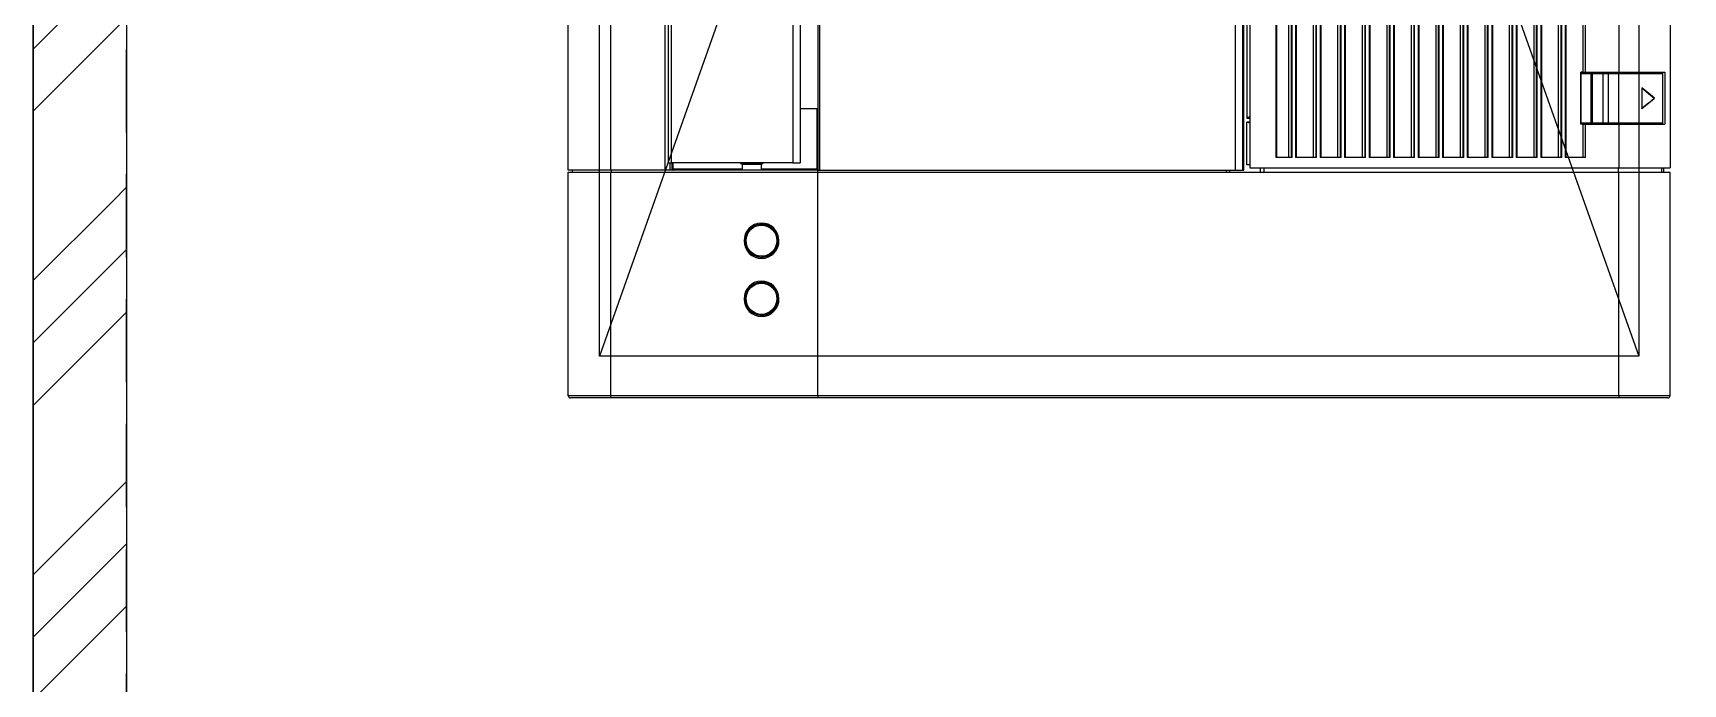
# Model space of a CAD drawing. Header units: inches. Extents: x 47110 to 276445, y 19043 to 183074.
# Drawn here: x 136677 to 137471, y 133354 to 133667 of the extents above; entities that cross this region are included whole.
import ezdxf

# ---------------------------------------------------------------- set-up
doc = ezdxf.new("R2010")
doc.units = ezdxf.units.IN
doc.header["$LTSCALE"] = 50
doc.header["$MEASUREMENT"] = 0
doc.linetypes.add('DH-HID2', pattern=[1.2, 0.8, -0.4])
for name, color, linetype in [('3.기호.계단선', 30, 'Continuous'), ('_0', 7, 'Continuous'), ('FU-FURM', 251, 'DH-HID2'), ('도면층4', 4, 'Continuous')]:
    doc.layers.add(name, color=color, linetype=linetype)
doc.layers.add('purge', color=190, linetype='Continuous', plot=False)

# ---------------------------------------------------------------- blocks, each defined once
blk = doc.blocks.new('fffsere')
at = {"layer": '도면층4'}
blk.add_line((52146.06, 27938.68), (52146.06, 24208.68), dxfattribs=at)
blk = doc.blocks.new('SDFSFDSF')
at = {"color": 8}
for p, q in [((322329.32, 79815.29), (322329.32, 79707.79)), ((322329.32, 79815.29), (322859.32, 79815.29)), ((322330.32, 79816.29), (322858.32, 79816.29)), ((322353.95, 79815.29), (322353.97, 79816)), ((322353.95, 79815.29), (322353.95, 79707.79)), ((322353.97, 79816), (322353.99, 79816.29)), ((322739.31, 79816), (322739.26, 79816.29)), ((322739.32, 79815.29), (322739.31, 79816)), ((322739.32, 79815.29), (322739.32, 79707.79)), ((322838.74, 79816.29), (322838.85, 79816)), ((322838.85, 79816), (322838.9, 79815.29)), ((322838.9, 79815.29), (322838.9, 79707.79)), ((322859.32, 79815.29), (322859.32, 79707.79)), ((322759.34, 79773.29), (322758.58, 79771.82)), ((322759.46, 79772.68), (322758.76, 79771.09)), ((322758.92, 79771.53), (322759.64, 79772.97)), ((322760.37, 79774.59), (322759.34, 79773.29)), ((322760.53, 79774.12), (322759.46, 79772.68)), ((322759.56, 79771.57), (322760.25, 79772.86)), ((322759.64, 79772.97), (322760.8, 79774.4)), ((322760.25, 79772.86), (322761.18, 79773.99)), ((322761.63, 79775.66), (322760.37, 79774.59)), ((322761.89, 79775.29), (322760.53, 79774.12)), ((322760.8, 79774.4), (322762.26, 79775.53)), ((322761.18, 79773.99), (322762.31, 79774.91)), ((322763.08, 79776.45), (322761.63, 79775.66)), ((322764, 79776.29), (322761.89, 79775.29)), ((322762.26, 79775.53), (322764.17, 79776.34)), ((322762.31, 79774.91), (322763.59, 79775.59)), ((322764.65, 79776.96), (322763.08, 79776.45)), ((322763.59, 79775.59), (322764.99, 79776)), ((322766.32, 79776.64), (322764, 79776.29)), ((322764.17, 79776.34), (322766.21, 79776.64)), ((322766.28, 79777.14), (322764.65, 79776.96)), ((322764.99, 79776), (322766.43, 79776.14)), ((322766.21, 79776.64), (322766.24, 79776.64)), ((322766.24, 79776.64), (322766.28, 79776.64)), ((322767.92, 79776.99), (322766.28, 79777.14)), ((322766.28, 79776.64), (322768.63, 79776.27)), ((322768.63, 79776.28), (322766.32, 79776.64)), ((322766.43, 79776.14), (322767.88, 79775.98)), ((322767.88, 79775.98), (322769.26, 79775.53)), ((322769.49, 79776.52), (322767.92, 79776.99)), ((322770.73, 79775.25), (322768.63, 79776.28)), ((322768.63, 79776.27), (322770.78, 79775.22)), ((322769.26, 79775.53), (322770.54, 79774.83)), ((322770.96, 79775.75), (322769.49, 79776.52)), ((322770.54, 79774.83), (322771.65, 79773.89)), ((322772.09, 79774.07), (322770.73, 79775.25)), ((322770.78, 79775.22), (322772.09, 79774.07)), ((322772.24, 79774.71), (322770.96, 79775.75)), ((322771.65, 79773.89), (322772.56, 79772.74)), ((322773.14, 79772.61), (322772.09, 79774.07)), ((322772.09, 79774.07), (322773.12, 79772.65)), ((322773.29, 79773.43), (322772.24, 79774.71)), ((322772.56, 79772.74), (322773.22, 79771.43)), ((322773.12, 79772.65), (322773.91, 79770.71)), ((322773.69, 79771.44), (322773.14, 79772.61)), ((322774.08, 79771.97), (322773.29, 79773.43)), ((322758.11, 79770.22), (322757.96, 79768.56)), ((322757.96, 79768.56), (322758.14, 79766.9)), ((322758.58, 79771.82), (322758.11, 79770.22)), ((322758.14, 79766.9), (322758.64, 79765.31)), ((322758.38, 79768.72), (322758.49, 79769.97)), ((322758.47, 79767.46), (322758.38, 79768.72)), ((322758.76, 79771.09), (322758.42, 79769.39)), ((322758.42, 79769.39), (322758.48, 79767.43)), ((322758.83, 79765.98), (322758.47, 79767.46)), ((322758.48, 79767.43), (322759, 79765.53)), ((322758.49, 79769.97), (322758.92, 79771.53)), ((322758.64, 79765.31), (322759.43, 79763.85)), ((322759.47, 79764.59), (322758.83, 79765.98)), ((322758.96, 79768.71), (322759.12, 79770.17)), ((322759.09, 79767.25), (322758.96, 79768.71)), ((322759, 79765.53), (322760.11, 79763.64)), ((322759.5, 79765.84), (322759.09, 79767.25)), ((322759.12, 79770.17), (322759.56, 79771.57)), ((322760.5, 79763.18), (322759.47, 79764.59)), ((322760.17, 79764.54), (322759.5, 79765.84)), ((322761.07, 79763.39), (322760.17, 79764.54)), ((322772.47, 79764.41), (322771.54, 79763.28)), ((322771.93, 79763.04), (322773.05, 79764.5)), ((322773.14, 79764.66), (322772.12, 79763.24)), ((322773.16, 79765.7), (322772.47, 79764.41)), ((322773.05, 79764.5), (322773.68, 79765.82)), ((322773.91, 79766.57), (322773.14, 79764.66)), ((322773.6, 79767.1), (322773.16, 79765.7)), ((322773.22, 79771.43), (322773.63, 79770.02)), ((322773.39, 79763.99), (322774.15, 79765.47)), ((322773.76, 79768.56), (322773.6, 79767.1)), ((322773.63, 79770.02), (322773.76, 79768.56)), ((322773.68, 79765.82), (322774.06, 79767.23)), ((322774.03, 79770.19), (322773.69, 79771.44)), ((322773.91, 79770.71), (322774.19, 79768.62)), ((322774.19, 79768.62), (322773.91, 79766.57)), ((322774.18, 79768.71), (322774.03, 79770.19)), ((322774.06, 79767.23), (322774.18, 79768.71)), ((322774.58, 79770.38), (322774.08, 79771.97)), ((322774.15, 79765.47), (322774.61, 79767.06)), ((322774.76, 79768.72), (322774.58, 79770.38)), ((322774.61, 79767.06), (322774.76, 79768.72)), ((322759.43, 79763.85), (322760.48, 79762.57)), ((322760.11, 79763.64), (322761.69, 79762.13)), ((322760.48, 79762.57), (322761.76, 79761.53)), ((322761.82, 79762.04), (322760.5, 79763.18)), ((322762.19, 79762.45), (322761.07, 79763.39)), ((322761.69, 79762.13), (322763.85, 79761.04)), ((322761.76, 79761.53), (322763.22, 79760.76)), ((322763.97, 79761), (322761.82, 79762.04)), ((322763.46, 79761.75), (322762.19, 79762.45)), ((322763.22, 79760.76), (322764.81, 79760.29)), ((322764.85, 79761.3), (322763.46, 79761.75)), ((322763.85, 79761.04), (322766.21, 79760.64)), ((322766.33, 79760.64), (322763.97, 79761)), ((322764.81, 79760.29), (322766.45, 79760.14)), ((322766.29, 79761.14), (322764.85, 79761.3)), ((322765.34, 79760.76), (322765.38, 79760.77)), ((322765.38, 79760.77), (322765.67, 79760.82)), ((322765.67, 79760.82), (322765.97, 79760.84)), ((322765.97, 79760.84), (322766.04, 79760.84)), ((322766.04, 79760.84), (322766.1, 79760.83)), ((322766.1, 79760.83), (322766.69, 79760.7)), ((322766.21, 79760.64), (322766.24, 79760.64)), ((322766.24, 79760.64), (322766.28, 79760.64)), ((322766.28, 79760.64), (322768.47, 79760.96)), ((322767.73, 79761.27), (322766.29, 79761.14)), ((322768.68, 79761.02), (322766.33, 79760.64)), ((322766.45, 79760.14), (322768.09, 79760.32)), ((322769.12, 79761.69), (322767.73, 79761.27)), ((322768.09, 79760.32), (322769.66, 79760.83)), ((322768.47, 79760.96), (322770.5, 79761.87)), ((322770.81, 79762.08), (322768.68, 79761.02)), ((322770.41, 79762.36), (322769.12, 79761.69)), ((322769.66, 79760.83), (322771.1, 79761.62)), ((322771.54, 79763.28), (322770.41, 79762.36)), ((322770.5, 79761.87), (322771.93, 79763.04)), ((322772.12, 79763.24), (322770.81, 79762.08)), ((322771.1, 79761.62), (322772.36, 79762.69)), ((322772.36, 79762.69), (322773.39, 79763.99)), ((322763.08, 79748.56), (322761.63, 79747.76)), ((322764, 79748.39), (322761.89, 79747.39)), ((322762.26, 79747.63), (322764.17, 79748.44)), ((322764.65, 79749.06), (322763.08, 79748.56)), ((322766.32, 79748.74), (322764, 79748.39)), ((322764.17, 79748.44), (322766.21, 79748.74)), ((322766.28, 79749.24), (322764.65, 79749.06)), ((322764.99, 79748.1), (322766.43, 79748.24)), ((322766.21, 79748.74), (322766.24, 79748.74)), ((322766.24, 79748.74), (322766.28, 79748.74)), ((322767.92, 79749.09), (322766.28, 79749.24)), ((322766.28, 79748.74), (322768.63, 79748.37)), ((322768.63, 79748.38), (322766.32, 79748.74)), ((322766.43, 79748.24), (322767.88, 79748.08)), ((322769.49, 79748.62), (322767.92, 79749.09)), ((322770.73, 79747.35), (322768.63, 79748.38)), ((322768.63, 79748.37), (322770.78, 79747.32)), ((322770.96, 79747.85), (322769.49, 79748.62)), ((322758.11, 79742.32), (322757.96, 79740.66)), ((322757.96, 79740.66), (322758.14, 79739)), ((322758.58, 79743.92), (322758.11, 79742.32)), ((322758.38, 79740.82), (322758.49, 79742.07)), ((322758.47, 79739.56), (322758.38, 79740.82)), ((322758.76, 79743.19), (322758.42, 79741.49)), ((322758.42, 79741.49), (322758.48, 79739.53)), ((322758.49, 79742.07), (322758.92, 79743.63)), ((322759.34, 79745.39), (322758.58, 79743.92)), ((322759.46, 79744.78), (322758.76, 79743.19)), ((322758.92, 79743.63), (322759.64, 79745.07)), ((322758.96, 79740.81), (322759.12, 79742.27)), ((322759.09, 79739.35), (322758.96, 79740.81)), ((322759.12, 79742.27), (322759.56, 79743.67)), ((322760.37, 79746.69), (322759.34, 79745.39)), ((322760.53, 79746.22), (322759.46, 79744.78)), ((322759.56, 79743.67), (322760.25, 79744.96)), ((322759.64, 79745.07), (322760.8, 79746.5)), ((322760.25, 79744.96), (322761.18, 79746.09)), ((322761.63, 79747.76), (322760.37, 79746.69)), ((322761.89, 79747.39), (322760.53, 79746.22)), ((322760.8, 79746.5), (322762.26, 79747.63)), ((322761.18, 79746.09), (322762.31, 79747.01)), ((322762.31, 79747.01), (322763.59, 79747.69)), ((322763.59, 79747.69), (322764.99, 79748.1)), ((322767.88, 79748.08), (322769.26, 79747.63)), ((322769.26, 79747.63), (322770.54, 79746.93)), ((322770.54, 79746.93), (322771.65, 79745.99)), ((322772.09, 79746.17), (322770.73, 79747.35)), ((322770.78, 79747.32), (322772.09, 79746.17)), ((322772.24, 79746.81), (322770.96, 79747.85)), ((322771.65, 79745.99), (322772.56, 79744.84)), ((322773.14, 79744.71), (322772.09, 79746.17)), ((322772.09, 79746.17), (322773.12, 79744.75)), ((322773.29, 79745.53), (322772.24, 79746.81)), ((322772.56, 79744.84), (322773.22, 79743.53)), ((322773.12, 79744.75), (322773.91, 79742.81)), ((322773.69, 79743.54), (322773.14, 79744.71)), ((322773.22, 79743.53), (322773.63, 79742.12)), ((322774.08, 79744.07), (322773.29, 79745.53)), ((322773.76, 79740.66), (322773.6, 79739.2)), ((322773.63, 79742.12), (322773.76, 79740.66)), ((322774.03, 79742.29), (322773.69, 79743.54)), ((322773.91, 79742.81), (322774.19, 79740.73)), ((322774.19, 79740.73), (322773.91, 79738.67)), ((322774.18, 79740.81), (322774.03, 79742.29)), ((322774.06, 79739.33), (322774.18, 79740.81)), ((322774.58, 79742.48), (322774.08, 79744.07)), ((322774.76, 79740.82), (322774.58, 79742.48)), ((322774.61, 79739.16), (322774.76, 79740.82)), ((322758.14, 79739), (322758.64, 79737.41)), ((322758.83, 79738.08), (322758.47, 79739.56)), ((322758.48, 79739.53), (322759, 79737.63)), ((322758.64, 79737.41), (322759.43, 79735.95)), ((322759.47, 79736.69), (322758.83, 79738.08)), ((322759, 79737.63), (322760.11, 79735.74)), ((322759.5, 79737.94), (322759.09, 79739.35)), ((322759.43, 79735.95), (322760.48, 79734.67)), ((322760.5, 79735.28), (322759.47, 79736.69)), ((322760.17, 79736.64), (322759.5, 79737.94)), ((322760.11, 79735.74), (322761.69, 79734.23)), ((322761.07, 79735.49), (322760.17, 79736.64)), ((322760.48, 79734.67), (322761.76, 79733.63)), ((322761.82, 79734.14), (322760.5, 79735.28)), ((322762.19, 79734.55), (322761.07, 79735.49)), ((322761.69, 79734.23), (322763.85, 79733.14)), ((322761.76, 79733.63), (322763.22, 79732.86)), ((322763.97, 79733.1), (322761.82, 79734.14)), ((322763.46, 79733.85), (322762.19, 79734.55)), ((322763.22, 79732.86), (322764.81, 79732.39)), ((322764.85, 79733.4), (322763.46, 79733.85)), ((322763.85, 79733.14), (322766.21, 79732.74)), ((322766.33, 79732.74), (322763.97, 79733.1)), ((322764.81, 79732.39), (322766.45, 79732.24)), ((322766.29, 79733.24), (322764.85, 79733.4)), ((322766.21, 79732.74), (322766.24, 79732.74)), ((322766.24, 79732.74), (322766.28, 79732.74)), ((322766.28, 79732.74), (322768.47, 79733.06)), ((322767.73, 79733.37), (322766.29, 79733.24)), ((322768.68, 79733.12), (322766.33, 79732.74)), ((322766.45, 79732.24), (322768.09, 79732.42)), ((322769.12, 79733.79), (322767.73, 79733.37)), ((322768.09, 79732.42), (322769.66, 79732.93)), ((322768.47, 79733.06), (322770.5, 79733.97)), ((322770.81, 79734.18), (322768.68, 79733.12)), ((322770.41, 79734.46), (322769.12, 79733.79)), ((322769.66, 79732.93), (322771.1, 79733.72)), ((322771.54, 79735.38), (322770.41, 79734.46)), ((322770.5, 79733.97), (322771.93, 79735.14)), ((322772.12, 79735.34), (322770.81, 79734.18)), ((322771.1, 79733.72), (322772.36, 79734.79)), ((322772.47, 79736.51), (322771.54, 79735.38)), ((322771.93, 79735.14), (322773.05, 79736.6)), ((322773.14, 79736.76), (322772.12, 79735.34)), ((322772.36, 79734.79), (322773.39, 79736.09)), ((322773.16, 79737.8), (322772.47, 79736.51)), ((322773.05, 79736.6), (322773.68, 79737.92)), ((322773.91, 79738.67), (322773.14, 79736.76)), ((322773.6, 79739.2), (322773.16, 79737.8)), ((322773.39, 79736.09), (322774.15, 79737.57)), ((322773.68, 79737.92), (322774.06, 79739.33)), ((322774.15, 79737.57), (322774.61, 79739.16)), ((322331.75, 79707.79), (322329.32, 79707.79)), ((322329.32, 79091.79), (322329.32, 79705.79)), ((322331.75, 79705.79), (322329.32, 79705.79)), ((322334.65, 79707.79), (322331.75, 79707.79)), ((322334.65, 79705.79), (322331.75, 79705.79)), ((322332.32, 79707.79), (322332.32, 79705.79)), ((322333.44, 79705.79), (322333.44, 79707.79)), ((322337.97, 79707.79), (322334.65, 79707.79)), ((322337.97, 79705.79), (322334.65, 79705.79)), ((322341.63, 79707.79), (322337.97, 79707.79)), ((322341.63, 79705.79), (322337.97, 79705.79)), ((322345.57, 79707.79), (322341.63, 79707.79)), ((322345.57, 79705.79), (322341.63, 79705.79)), ((322349.71, 79707.79), (322345.57, 79707.79)), ((322349.71, 79705.79), (322345.57, 79705.79)), ((322353.95, 79707.79), (322349.71, 79707.79)), ((322353.95, 79705.79), (322349.71, 79705.79)), ((322739.32, 79707.79), (322353.95, 79707.79)), ((322353.95, 79684.79), (322353.95, 79705.79)), ((322531.41, 79705.79), (322353.95, 79705.79)), ((322354.03, 79707.79), (322354.03, 79705.79)), ((322369.93, 79700.79), (322369.93, 79684.79)), ((322369.93, 79700.79), (322379.74, 79700.79)), ((322371.3, 79684.79), (322371.3, 79700.79)), ((322379.26, 79700.79), (322379.26, 79632.29)), ((322379.74, 79097.79), (322379.74, 79700.79)), ((322381.42, 79700.79), (322381.42, 79097.79)), ((322381.42, 79700.79), (322391.53, 79700.79)), ((322381.87, 79097.79), (322381.87, 79700.79)), ((322383.09, 79632.29), (322383.09, 79700.79)), ((322391.05, 79700.79), (322391.05, 79632.29)), ((322391.53, 79097.79), (322391.53, 79700.79)), ((322393.21, 79700.79), (322393.21, 79097.79)), ((322393.21, 79700.79), (322403.32, 79700.79)), ((322393.66, 79097.79), (322393.66, 79700.79)), ((322394.88, 79632.29), (322394.88, 79700.79)), ((322402.84, 79700.79), (322402.84, 79632.29)), ((322403.32, 79097.79), (322403.32, 79700.79)), ((322405, 79700.79), (322405, 79097.79)), ((322405, 79700.79), (322415.11, 79700.79)), ((322405.45, 79097.79), (322405.45, 79700.79)), ((322406.67, 79632.29), (322406.67, 79700.79)), ((322414.63, 79700.79), (322414.63, 79632.29)), ((322415.11, 79097.79), (322415.11, 79700.79)), ((322416.79, 79700.79), (322416.79, 79097.79)), ((322416.79, 79700.79), (322426.9, 79700.79)), ((322417.24, 79097.79), (322417.24, 79700.79)), ((322418.46, 79632.29), (322418.46, 79700.79)), ((322426.42, 79700.79), (322426.42, 79632.29)), ((322426.9, 79097.79), (322426.9, 79700.79)), ((322428.58, 79700.79), (322428.58, 79097.79)), ((322428.58, 79700.79), (322438.69, 79700.79)), ((322429.04, 79097.79), (322429.04, 79700.79)), ((322430.25, 79632.29), (322430.25, 79700.79)), ((322438.21, 79700.79), (322438.21, 79632.29)), ((322438.69, 79097.79), (322438.69, 79700.79)), ((322440.37, 79700.79), (322440.37, 79097.79)), ((322440.37, 79700.79), (322450.48, 79700.79)), ((322440.83, 79097.79), (322440.83, 79700.79)), ((322442.04, 79632.29), (322442.04, 79700.79)), ((322450, 79700.79), (322450, 79632.29)), ((322450.48, 79097.79), (322450.48, 79700.79)), ((322452.16, 79700.79), (322452.16, 79097.79)), ((322452.16, 79700.79), (322462.27, 79700.79)), ((322452.62, 79097.79), (322452.62, 79700.79)), ((322453.83, 79632.29), (322453.83, 79700.79)), ((322461.79, 79700.79), (322461.79, 79632.29)), ((322462.27, 79097.79), (322462.27, 79700.79)), ((322463.95, 79700.79), (322463.95, 79097.79)), ((322463.95, 79700.79), (322474.06, 79700.79)), ((322464.41, 79097.79), (322464.41, 79700.79)), ((322465.62, 79632.29), (322465.62, 79700.79)), ((322473.58, 79700.79), (322473.58, 79632.29)), ((322474.06, 79097.79), (322474.06, 79700.79)), ((322475.74, 79700.79), (322475.74, 79097.79)), ((322475.74, 79700.79), (322485.85, 79700.79)), ((322476.2, 79097.79), (322476.2, 79700.79)), ((322477.41, 79632.29), (322477.41, 79700.79)), ((322485.37, 79700.79), (322485.37, 79632.29)), ((322485.85, 79097.79), (322485.85, 79700.79)), ((322487.53, 79700.79), (322487.53, 79097.79)), ((322487.53, 79700.79), (322497.64, 79700.79)), ((322487.99, 79097.79), (322487.99, 79700.79)), ((322489.2, 79632.29), (322489.2, 79700.79)), ((322497.16, 79700.79), (322497.16, 79632.29)), ((322497.64, 79097.79), (322497.64, 79700.79)), ((322499.32, 79700.79), (322499.32, 79097.79)), ((322499.32, 79700.79), (322509.43, 79700.79)), ((322499.78, 79097.79), (322499.78, 79700.79)), ((322500.99, 79632.29), (322500.99, 79700.79)), ((322508.95, 79700.79), (322508.95, 79632.29)), ((322509.43, 79097.79), (322509.43, 79700.79)), ((322511.11, 79700.79), (322511.11, 79097.79)), ((322511.11, 79700.79), (322518.9, 79700.79)), ((322511.57, 79097.79), (322511.57, 79700.79)), ((322512.78, 79632.29), (322512.78, 79700.79)), ((322518.42, 79700.79), (322518.42, 79097.79)), ((322518.9, 79097.79), (322518.9, 79700.79)), ((322524.58, 79707.79), (322524.58, 79705.79)), ((322526.46, 79705.79), (322526.46, 79707.79)), ((322531.41, 79091.79), (322531.41, 79705.79)), ((322531.41, 79704.29), (322532.15, 79704.29)), ((322532.15, 79704.29), (322532.91, 79704.29)), ((322532.91, 79704.29), (322532.91, 79683.79)), ((322534.41, 79706.79), (322534.41, 78475.79)), ((322534.56, 79706.79), (322534.41, 79706.79)), ((322534.99, 79706.79), (322534.56, 79706.79)), ((322534.99, 78475.79), (322534.99, 79706.79)), ((322538.41, 79706.79), (322534.99, 79706.79)), ((322538.41, 79706.79), (322538.41, 78475.79)), ((322738.28, 79706.79), (322538.41, 79706.79)), ((322541.11, 79707.79), (322541.11, 79706.79)), ((322542.89, 79706.79), (322542.89, 79707.79)), ((322738.28, 79706.79), (322738.28, 78475.79)), ((322739.01, 79706.79), (322738.28, 79706.79)), ((322739.32, 79706.79), (322739.01, 79706.79)), ((322739.2, 79707.79), (322739.2, 79706.79)), ((322838.9, 79707.79), (322739.32, 79707.79)), ((322739.32, 79706.79), (322812.82, 79706.79)), ((322739.32, 78475.79), (322739.32, 79706.79)), ((322739.47, 79706.64), (322739.32, 79706.79)), ((322739.82, 79706.29), (322739.47, 79706.64)), ((322739.82, 79677.29), (322739.82, 79706.29)), ((322739.82, 79706.29), (322766.55, 79706.29)), ((322747.82, 78479.29), (322747.82, 79703.29)), ((322748.43, 79703.29), (322747.82, 79703.29)), ((322749.7, 79703.29), (322748.43, 79703.29)), ((322751.27, 79703.29), (322749.7, 79703.29)), ((322751.27, 78479.29), (322751.27, 79703.29)), ((322751.27, 79703.29), (322809.64, 79703.29)), ((322766.32, 79703.79), (322766.05, 79703.79)), ((322767.1, 79703.79), (322766.32, 79703.79)), ((322766.55, 79703.89), (322766.55, 79706.79)), ((322767.09, 79703.89), (322766.55, 79703.89)), ((322768.59, 79703.89), (322767.09, 79703.89)), ((322768.31, 79703.79), (322767.1, 79703.79)), ((322769.96, 79703.79), (322768.31, 79703.79)), ((322770.06, 79703.89), (322768.59, 79703.89)), ((322771.74, 79703.79), (322769.96, 79703.79)), ((322771.67, 79703.89), (322770.06, 79703.89)), ((322773.19, 79703.89), (322771.67, 79703.89)), ((322773.43, 79703.79), (322771.74, 79703.79)), ((322774.44, 79703.89), (322773.19, 79703.89)), ((322774.82, 79703.79), (322773.43, 79703.79)), ((322775.26, 79703.89), (322774.44, 79703.89)), ((322775.73, 79703.79), (322774.82, 79703.79)), ((322775.55, 79703.89), (322775.26, 79703.89)), ((322775.55, 79706.79), (322775.55, 79703.89)), ((322775.55, 79706.29), (322808.82, 79706.29)), ((322776.05, 79703.79), (322775.73, 79703.79)), ((322808.82, 79706.64), (322808.82, 79706.79)), ((322808.87, 79706.79), (322808.82, 79706.79)), ((322808.82, 79706.29), (322808.82, 79706.64)), ((322808.82, 79706.29), (322808.82, 79703.29)), ((322808.82, 79706.29), (322809.18, 79706.29)), ((322808.93, 79706.78), (322808.87, 79706.79)), ((322809, 79706.76), (322808.93, 79706.78)), ((322809.07, 79706.73), (322809, 79706.76)), ((322809.1, 79706.7), (322809.07, 79706.73)), ((322809.14, 79706.67), (322809.1, 79706.7)), ((322809.18, 79706.64), (322809.14, 79706.67)), ((322809.22, 79706.59), (322809.18, 79706.64)), ((322809.18, 79706.29), (322809.32, 79706.29)), ((322809.26, 79706.54), (322809.22, 79706.59)), ((322809.29, 79706.47), (322809.26, 79706.54)), ((322809.3, 79706.43), (322809.29, 79706.47)), ((322809.31, 79706.38), (322809.3, 79706.43)), ((322809.32, 79706.34), (322809.31, 79706.38)), ((322809.32, 79706.29), (322809.32, 79706.34)), ((322809.32, 79706.29), (322809.32, 79703.27)), ((322809.64, 79703.29), (322809.64, 78479.29)), ((322810.84, 79703.29), (322809.64, 79703.29)), ((322810.25, 79706.79), (322810.25, 79703.28)), ((322811.32, 79703.29), (322810.84, 79703.29)), ((322811.32, 78479.29), (322811.32, 79703.29)), ((322812.82, 79706.79), (322838.9, 79706.79)), ((322812.82, 78475.79), (322812.82, 79706.79)), ((322838.58, 79707.79), (322838.58, 79706.79)), ((322842.96, 79707.79), (322838.9, 79707.79)), ((322838.9, 79706.79), (322838.9, 78475.79)), ((322838.9, 79706.79), (322842.96, 79706.79)), ((322846.86, 79707.79), (322842.96, 79707.79)), ((322842.96, 79706.79), (322846.86, 79706.79)), ((322850.51, 79707.79), (322846.86, 79707.79)), ((322846.86, 79706.79), (322850.51, 79706.79)), ((322853.85, 79707.79), (322850.51, 79707.79)), ((322850.51, 79706.79), (322853.85, 79706.79)), ((322856.8, 79707.79), (322853.85, 79707.79)), ((322853.85, 79706.79), (322856.8, 79706.79)), ((322859.32, 79707.79), (322856.8, 79707.79)), ((322856.8, 79706.79), (322859.32, 79706.79)), ((322857.32, 79707.79), (322857.32, 79706.79)), ((322859.32, 79706.79), (322859.32, 78475.79)), ((322331.74, 79659.79), (322331.74, 79684.79)), ((322334.64, 79684.79), (322331.74, 79684.79)), ((322332.98, 79684.54), (322333.24, 79684.69)), ((322336.05, 79684.69), (322333.24, 79684.69)), ((322337.96, 79684.79), (322334.64, 79684.79)), ((322339.19, 79684.69), (322336.05, 79684.69)), ((322341.63, 79684.79), (322337.96, 79684.79)), ((322342.62, 79684.69), (322339.19, 79684.69)), ((322345.57, 79684.79), (322341.63, 79684.79)), ((322346.27, 79684.69), (322342.62, 79684.69)), ((322345.19, 79684.69), (322345.29, 79684.79)), ((322349.71, 79684.79), (322345.57, 79684.79)), ((322350.08, 79684.69), (322346.27, 79684.69)), ((322347.59, 79684.79), (322347.59, 79684.69)), ((322353.95, 79684.79), (322349.71, 79684.79)), ((322353.97, 79684.69), (322350.08, 79684.69)), ((322352.59, 79684.69), (322352.59, 79684.79)), ((322369.93, 79684.79), (322353.95, 79684.79)), ((322353.96, 79684.54), (322353.97, 79684.69)), ((322355.7, 79684.69), (322353.97, 79684.69)), ((322354.59, 79684.79), (322354.59, 79684.69)), ((322357.25, 79684.69), (322355.7, 79684.69)), ((322358.5, 79684.69), (322357.25, 79684.69)), ((322359.33, 79684.69), (322358.5, 79684.69)), ((322359, 79684.54), (322359.33, 79684.69)), ((322360.25, 79684.69), (322359.33, 79684.69)), ((322361.68, 79684.69), (322360.25, 79684.69)), ((322366.6, 79684.69), (322361.68, 79684.69)), ((322361.68, 79684.69), (322361.68, 79684.54)), ((322366.85, 79684.69), (322366.6, 79684.69)), ((322366.6, 79684.69), (322366.6, 79684.54)), ((322367.04, 79684.69), (322366.85, 79684.69)), ((322371.51, 79684.69), (322367.04, 79684.69)), ((322367.04, 79684.69), (322367.35, 79684.54)), ((322371.3, 79684.79), (322369.93, 79684.79)), ((322371.3, 79684.79), (322372.3, 79684.79)), ((322371.92, 79684.54), (322371.51, 79684.69)), ((322372.3, 79684.79), (322372.3, 79659.79)), ((322332.74, 79684.19), (322332.74, 79660.39)), ((322332.74, 79684.19), (322332.77, 79684.19)), ((322332.77, 79684.19), (322332.87, 79684.19)), ((322332.87, 79684.19), (322332.98, 79684.54)), ((322332.87, 79660.39), (322332.87, 79684.19)), ((322332.87, 79684.19), (322335.72, 79684.19)), ((322335.72, 79684.19), (322338.92, 79684.19)), ((322338.92, 79684.19), (322342.41, 79684.19)), ((322339.71, 79674.6), (322342.69, 79677.08)), ((322342.81, 79677.27), (322339.72, 79674.69)), ((322342.41, 79684.19), (322346.12, 79684.19)), ((322342.69, 79677.08), (322342.69, 79677.09)), ((322342.69, 79677.09), (322342.7, 79677.09)), ((322342.69, 79677.08), (322342.69, 79667.5)), ((322342.69, 79677.08), (322342.69, 79677.08)), ((322342.69, 79677.08), (322342.69, 79677.08)), ((322342.7, 79677.09), (322342.72, 79677.15)), ((322342.72, 79677.15), (322342.75, 79677.2)), ((322342.75, 79677.2), (322342.77, 79677.23)), ((322342.77, 79677.23), (322342.79, 79677.25)), ((322342.79, 79677.25), (322342.8, 79677.26)), ((322342.8, 79677.26), (322342.81, 79677.27)), ((322342.83, 79677.29), (322342.81, 79677.27)), ((322342.83, 79667.29), (322342.83, 79677.29)), ((322346.12, 79684.19), (322349.99, 79684.19)), ((322349.99, 79684.19), (322353.95, 79684.19)), ((322353.95, 79684.19), (322353.96, 79684.54)), ((322353.95, 79684.19), (322353.95, 79660.39)), ((322353.95, 79684.19), (322356.03, 79684.19)), ((322356.03, 79684.19), (322357.76, 79684.19)), ((322357.76, 79684.19), (322358.86, 79684.19)), ((322358.86, 79684.19), (322359, 79684.54)), ((322358.86, 79684.19), (322358.86, 79660.39)), ((322358.86, 79684.19), (322359.96, 79684.19)), ((322359.96, 79684.19), (322361.68, 79684.19)), ((322361.68, 79684.54), (322361.68, 79684.19)), ((322361.68, 79660.39), (322361.68, 79684.19)), ((322361.68, 79684.19), (322366.6, 79684.19)), ((322366.6, 79684.54), (322366.6, 79684.19)), ((322366.6, 79684.19), (322366.6, 79660.39)), ((322366.6, 79684.19), (322367.11, 79684.19)), ((322367.11, 79684.19), (322367.47, 79684.19)), ((322367.35, 79684.54), (322367.47, 79684.19)), ((322367.47, 79660.39), (322367.47, 79684.19)), ((322367.47, 79684.19), (322372.09, 79684.19)), ((322372.09, 79684.19), (322371.92, 79684.54)), ((322372.09, 79684.19), (322372.09, 79660.39)), ((322531.41, 79684.24), (322532.68, 79683.94)), ((322531.41, 79683.79), (322532.15, 79683.79)), ((322532.15, 79681.79), (322531.41, 79681.79)), ((322531.41, 79681.34), (322531.69, 79681.39)), ((322531.69, 79681.39), (322531.9, 79681.43)), ((322531.9, 79681.43), (322532.11, 79681.47)), ((322532.11, 79681.47), (322532.25, 79681.5)), ((322532.15, 79683.79), (322532.91, 79683.79)), ((322532.91, 79681.79), (322532.15, 79681.79)), ((322532.25, 79681.5), (322532.39, 79681.54)), ((322532.39, 79681.54), (322532.48, 79681.57)), ((322532.48, 79681.57), (322532.57, 79681.6)), ((322532.57, 79681.6), (322532.63, 79681.62)), ((322532.63, 79681.62), (322532.7, 79681.64)), ((322532.68, 79683.94), (322532.73, 79683.92)), ((322532.7, 79681.64), (322532.74, 79681.66)), ((322532.73, 79683.92), (322532.77, 79683.9)), ((322532.74, 79681.66), (322532.78, 79681.68)), ((322532.77, 79683.9), (322532.8, 79683.89)), ((322532.78, 79681.68), (322532.8, 79681.69)), ((322532.8, 79683.89), (322532.83, 79683.88)), ((322532.8, 79681.69), (322532.83, 79681.7)), ((322532.83, 79683.88), (322532.86, 79683.86)), ((322532.83, 79681.7), (322532.86, 79681.72)), ((322532.86, 79683.86), (322532.88, 79683.84)), ((322532.86, 79681.72), (322532.88, 79681.74)), ((322532.88, 79683.84), (322532.89, 79683.83)), ((322532.88, 79681.74), (322532.89, 79681.75)), ((322532.89, 79683.83), (322532.9, 79683.82)), ((322532.89, 79681.75), (322532.9, 79681.76)), ((322532.9, 79683.82), (322532.9, 79683.81)), ((322532.9, 79683.81), (322532.9, 79683.8)), ((322532.9, 79683.8), (322532.91, 79683.79)), ((322532.9, 79681.77), (322532.9, 79681.78)), ((322532.9, 79681.78), (322532.91, 79681.78)), ((322532.9, 79681.76), (322532.9, 79681.77)), ((322532.91, 79683.79), (322532.91, 79683.79)), ((322532.91, 78686.29), (322532.91, 79681.79)), ((322532.91, 79681.78), (322532.91, 79681.79)), ((322739.32, 79677.29), (322739.47, 79677.29)), ((322739.47, 79677.29), (322739.82, 79677.29)), ((322739.82, 79677.29), (322747.82, 79677.29)), ((322339.72, 79674.69), (322336.83, 79672.29)), ((322336.83, 79672.29), (322339.72, 79669.88)), ((322336.83, 79672.29), (322336.83, 79672.29)), ((322336.83, 79672.29), (322336.84, 79672.29)), ((322336.84, 79672.29), (322336.85, 79672.29)), ((322336.85, 79672.29), (322336.87, 79672.29)), ((322336.87, 79672.29), (322336.89, 79672.29)), ((322336.89, 79672.29), (322336.92, 79672.29)), ((322336.92, 79672.29), (322336.92, 79672.29)), ((322336.92, 79672.29), (322336.93, 79672.29)), ((322336.93, 79672.29), (322339.71, 79674.6)), ((322339.71, 79669.97), (322336.93, 79672.29)), ((322342.69, 79667.5), (322339.71, 79669.97)), ((322339.72, 79669.88), (322342.81, 79667.31)), ((322342.69, 79667.49), (322342.69, 79667.5)), ((322342.69, 79667.5), (322342.69, 79667.5)), ((322342.69, 79667.5), (322342.69, 79667.5)), ((322342.7, 79667.48), (322342.69, 79667.49)), ((322342.72, 79667.43), (322342.7, 79667.48)), ((322342.75, 79667.38), (322342.72, 79667.43)), ((322342.77, 79667.35), (322342.75, 79667.38)), ((322342.79, 79667.33), (322342.77, 79667.35)), ((322342.8, 79667.32), (322342.79, 79667.33)), ((322342.81, 79667.31), (322342.8, 79667.32)), ((322342.81, 79667.31), (322342.83, 79667.29)), ((322334.64, 79659.79), (322331.74, 79659.79)), ((322332.77, 79660.39), (322332.74, 79660.39)), ((322332.87, 79660.39), (322332.77, 79660.39)), ((322335.72, 79660.39), (322332.87, 79660.39)), ((322332.98, 79660.04), (322332.87, 79660.39)), ((322333.24, 79659.89), (322332.98, 79660.04)), ((322333.24, 79659.89), (322336.05, 79659.89)), ((322337.96, 79659.79), (322334.64, 79659.79)), ((322338.92, 79660.39), (322335.72, 79660.39)), ((322336.05, 79659.89), (322339.19, 79659.89)), ((322341.63, 79659.79), (322337.96, 79659.79)), ((322342.41, 79660.39), (322338.92, 79660.39)), ((322339.19, 79659.89), (322342.62, 79659.89)), ((322345.57, 79659.79), (322341.63, 79659.79)), ((322346.12, 79660.39), (322342.41, 79660.39)), ((322342.62, 79659.89), (322346.27, 79659.89)), ((322345.19, 79659.89), (322345.29, 79659.79)), ((322349.71, 79659.79), (322345.57, 79659.79)), ((322349.99, 79660.39), (322346.12, 79660.39)), ((322346.27, 79659.89), (322350.08, 79659.89)), ((322347.59, 79659.79), (322347.59, 79659.89)), ((322353.95, 79659.79), (322349.71, 79659.79)), ((322353.95, 79660.39), (322349.99, 79660.39)), ((322350.08, 79659.89), (322353.97, 79659.89)), ((322352.59, 79659.89), (322352.59, 79659.79)), ((322353.96, 79660.04), (322353.95, 79660.39)), ((322356.03, 79660.39), (322353.95, 79660.39)), ((322353.95, 79411.29), (322353.95, 79659.79)), ((322369.93, 79659.79), (322353.95, 79659.79)), ((322353.97, 79659.89), (322353.96, 79660.04)), ((322353.97, 79659.89), (322355.7, 79659.89)), ((322354.59, 79659.79), (322354.59, 79659.89)), ((322355.7, 79659.89), (322357.25, 79659.89)), ((322357.76, 79660.39), (322356.03, 79660.39)), ((322357.25, 79659.89), (322358.5, 79659.89)), ((322358.86, 79660.39), (322357.76, 79660.39)), ((322358.5, 79659.89), (322359.33, 79659.89)), ((322359.96, 79660.39), (322358.86, 79660.39)), ((322359, 79660.04), (322358.86, 79660.39)), ((322359.33, 79659.89), (322359, 79660.04)), ((322359.33, 79659.89), (322360.25, 79659.89)), ((322361.68, 79660.39), (322359.96, 79660.39)), ((322360.25, 79659.89), (322361.68, 79659.89)), ((322366.6, 79660.39), (322361.68, 79660.39)), ((322361.68, 79660.39), (322361.68, 79660.04)), ((322361.68, 79660.04), (322361.68, 79659.89)), ((322361.68, 79659.89), (322366.6, 79659.89)), ((322367.11, 79660.39), (322366.6, 79660.39)), ((322366.6, 79660.39), (322366.6, 79660.04)), ((322366.6, 79660.04), (322366.6, 79659.89)), ((322366.6, 79659.89), (322366.85, 79659.89)), ((322366.85, 79659.89), (322367.04, 79659.89)), ((322367.35, 79660.04), (322367.04, 79659.89)), ((322367.04, 79659.89), (322371.51, 79659.89)), ((322367.47, 79660.39), (322367.11, 79660.39)), ((322367.47, 79660.39), (322367.35, 79660.04)), ((322372.09, 79660.39), (322367.47, 79660.39)), ((322371.3, 79659.79), (322369.93, 79659.79)), ((322369.93, 79659.79), (322369.93, 79411.29)), ((322371.3, 79632.29), (322371.3, 79659.79)), ((322371.3, 79659.79), (322372.3, 79659.79)), ((322371.51, 79659.89), (322371.92, 79660.04)), ((322371.92, 79660.04), (322372.09, 79660.39))]:
    blk.add_line(p, q, dxfattribs=at)
for centre, radius, start, end in [((322330.32, 79815.29), 1, 90, 180), ((322858.32, 79815.29), 1, 0, 90), ((322766.05, 79703.29), 0.5, 90, 180), ((322766.45, 79703.89), 0.1, 270, 0), ((322775.65, 79703.89), 0.1, 180, 270), ((322776.05, 79703.29), 0.5, 0, 90), ((322333.24, 79684.19), 0.5, 90, 180), ((322346.32, 79684.69), 0.5, 168.46031, 180), ((322346.32, 79684.69), 0.5, 0, 11.53969), ((322333.24, 79660.39), 0.5, 180, 270), ((322346.32, 79659.89), 0.5, 180, 191.53969), ((322346.32, 79659.89), 0.5, 348.46031, 0)]:
    blk.add_arc(centre, radius, start, end, dxfattribs=at)
at = {"layer": 'purge', "color": 1}
for p, q in [((322344.32, 78386.29), (322844.32, 79796.29)), ((322844.32, 78386.29), (322344.32, 79796.29))]:
    blk.add_line(p, q, dxfattribs=at)
blk.add_lwpolyline([(322344.32, 78386.29), (322344.32, 79796.29), (322844.32, 79796.29), (322844.32, 78386.29)], close=True, dxfattribs=at)

msp = doc.modelspace()

# ---------------------------------------------------------------- hatches: boundary and pattern name
at = {"layer": '3.기호.계단선'}
h = msp.add_hatch(dxfattribs=at)
h.set_pattern_fill('GOST_GROUND', color=256, scale=10)
h.set_pattern_definition([(45, (84531.4, 108130.67), (141.42136, 0), [200]), (45, (84561.4, 108130.67), (141.42136, 0), [200]), (45, (84591.4, 108130.67), (141.42136, 0), [200])])
h.paths.add_polyline_path([(136677.4644833, 136094.3407211), (136722.4644833, 136094.3407211), (136722.4644833, 132339.3407211), (136677.4644833, 132339.3407211)])

# ---------------------------------------------------------------- linework, layer by layer
msp.add_lwpolyline([(136677.4644833, 136094.3407211), (136722.4644833, 136094.3407211), (136722.4644833, 132339.3407211), (136677.4644833, 132339.3407211), (136677.4644833, 136094.3407211)], dxfattribs=at)
at = {"layer": 'FU-FURM'}
msp.add_lwpolyline([(136722.4644833, 136094.3407211), (137877.4644833, 136094.3407211), (137877.4644833, 132779.3407211), (136722.4644833, 132779.3407211)], close=True, dxfattribs=at)

# ---------------------------------------------------------------- block references
msp.add_blockref('fffsere', (84531.4049133, 108130.6654167))
at = {"layer": '_0', "rotation": 180}
msp.add_blockref('SDFSFDSF', (459794.2886383, 213308.1296446), dxfattribs=at)

doc.saveas('drawing.dxf')
